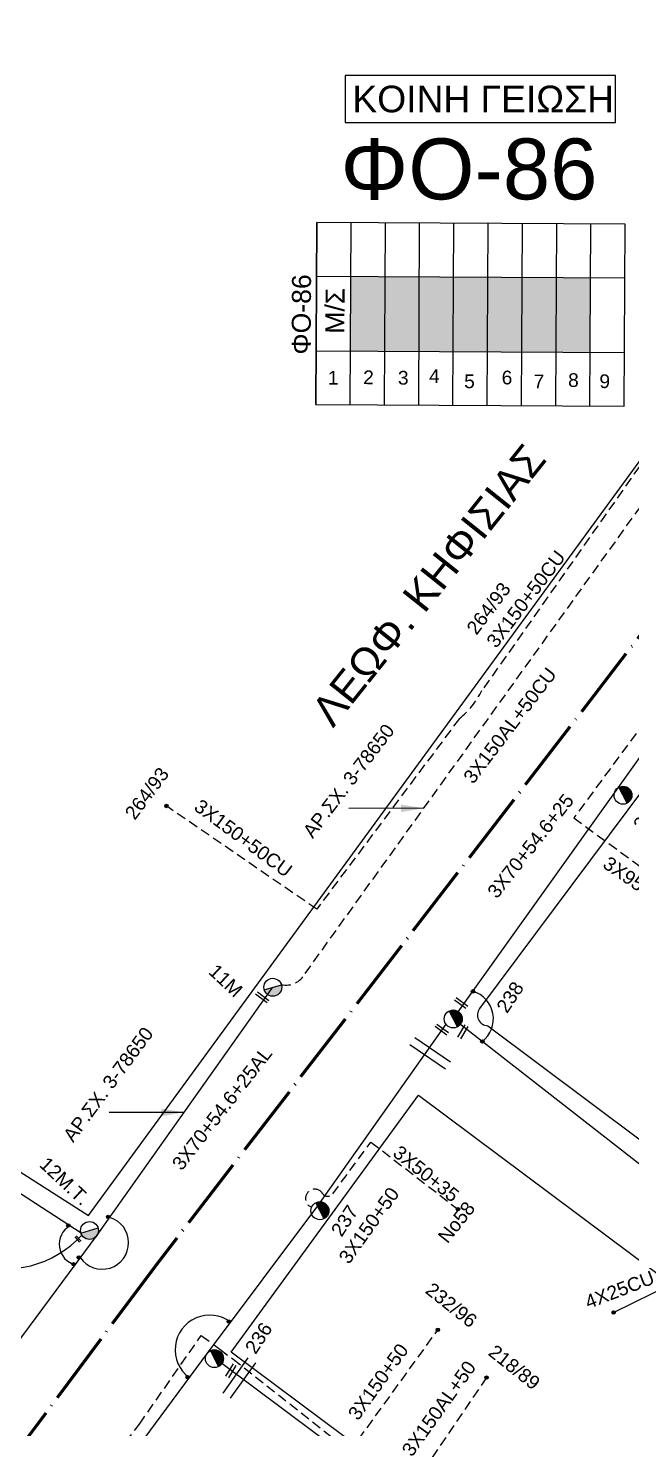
# Model space of a CAD drawing. Header units: millimetres. Extents: x 2999 to 5218, y 1863 to 2903.
# Drawn here: x 4159.1 to 4238.4, y 2118.5 to 2302.5 of the extents above; entities that cross this region are included whole.
import ezdxf
from ezdxf.enums import TextEntityAlignment as Align

# ---------------------------------------------------------------- set-up
doc = ezdxf.new("R2010")
doc.units = ezdxf.units.MM
doc.header["$LTSCALE"] = 0.5
doc.linetypes.add('ACAD_ISO04W100', pattern=[30, 24, -3, 0, -3])
doc.linetypes.add('DASHED', pattern=[19.05, 12.7, -6.35])
for name, color, linetype in [('Άγνωστα', 7, 'Continuous'), ('Ασφαλειοκιβώτια Χ.Τ 9 αναχωρήσεων', 7, 'Continuous'), ('Γέφυρες', 7, 'Continuous'), ('Επιγραφές - Σχήματα', 7, 'Continuous'), ('Καλώδια ΧΤ   3x150+50AL', 7, 'DASHED'), ('Καλώδια ΧΤ   3x150+50CU', 7, 'DASHED'), ('Καλώδια ΧΤ   3x150+70AL', 7, 'DASHED'), ('Καλώδια ΧΤ   3x150AL+50CU', 7, 'DASHED'), ('Καλώδια ΧΤ   4x25CU', 7, 'DASHED'), ('Μηχανική τομή', 7, 'Continuous'), ('Στύλος ΦΜ', 7, 'Continuous'), ('Στύλος ΦΜ @ 1', 7, 'Continuous'), ('Συνδέσεις', 7, 'Continuous'), ('Συνεστραμμένα ΧΤ   3x70+54.6+25 AL', 7, 'SYN_LINE'), ('Τομή', 7, 'Continuous'), ('Υπόβαθρο ΔΕΗ', 7, 'Continuous')]:
    doc.layers.add(name, color=color, linetype=linetype)
doc.styles.add('arial', font='ARIAL.TTF')
doc.styles.get("Standard").update_dxf_attribs({"font": 'ARIAL.TTF'})
doc.linetypes.add('SYN_LINE', pattern='A,0.5,-0.0001,["/\\/\\/\\/",Standard,S=0.1,R=0,X=0,Y=-0.05],-0.25', length=0.7501)
doc.dimstyles.new('ISO-25', dxfattribs={"dimtxt": 2.5, "dimasz": 2.5, "dimexe": 1.25, "dimexo": 0.625, "dimtad": 1, "dimtxsty": 'Standard', "dimcen": 2.5, "dimadec": 0, "dimazin": 0, "dimtfac": 1, "dimtmove": 0, "dimatfit": 3, "dimfxl": 1, "dimarcsym": 0})

# ---------------------------------------------------------------- blocks, each defined once
blk = doc.blocks.new('ΑΣΦΑΛΕΙΟΚΙΒΩΤΙΟ ΥΠΟΣΤΑΘΜΟΥ 9 ΑΝΑΧΩΡΗΣΕΩΝ')
at = {"layer": 'Ασφαλειοκιβώτια Χ.Τ 9 αναχωρήσεων', "ltscale": 40}
for p, q in [((-23.8, 40.36), (24.02, 40.36)), ((-9.72, 40.36), (-9.72, -40.64)), ((9.94, 40.36), (9.94, -40.64)), ((-23.8, 31.36), (24.02, 31.36)), ((-23.8, 22.36), (24.02, 22.36)), ((-23.8, 13.36), (24.02, 13.36)), ((-23.8, 4.36), (24.02, 4.36)), ((-23.8, -4.64), (24.02, -4.64)), ((-23.8, -13.64), (24.02, -13.64)), ((-23.8, -22.64), (24.02, -22.64)), ((-23.8, -31.64), (24.02, -31.64))]:
    blk.add_line(p, q, dxfattribs=at)
at = {"layer": 'Ασφαλειοκιβώτια Χ.Τ 9 αναχωρήσεων'}
blk.add_lwpolyline([(-23.8, -40.64), (24.02, -40.64), (24.02, 40.36), (-23.8, 40.36)], close=True, dxfattribs=at)
for s, p in [('1', (-18.54, 37.25)), ('2', (-18.39, 27.98)), ('3', (-18.45, 18.85)), ('4', (-17.96, 10.67)), ('5', (-19.3, 1.44)), ('6', (-18.25, -8.4)), ('7', (-19.23, -16.79)), ('8', (-18.84, -25.86)), ('9', (-19.09, -34.08))]:
    blk.add_text(s, height=3.6, rotation=270, dxfattribs=at).set_placement(p)
at = {"layer": 'Ασφαλειοκιβώτια Χ.Τ 9 αναχωρήσεων', "ltscale": 40}
for tag, height, p in [('ΟΝΟΜΑ', 5, (-0.16, 44.31)), ('ΚΕΙΜΕΝΟ 1', 2, (17.06, 35.59)), ('ΚΕΙΜΕΝΟ 2', 2, (17.06, 26.88)), ('ΚΕΙΜΕΝΟ 3', 2, (17.06, 17.69)), ('ΚΕΙΜΕΝΟ 4', 2, (17.06, 8.71)), ('ΚΕΙΜΕΝΟ 5', 2, (17.06, -0.13)), ('ΚΕΙΜΕΝΟ 6', 2, (17.06, -9.05)), ('ΚΕΙΜΕΝΟ 7', 2, (17.06, -18.13)), ('ΚΕΙΜΕΝΟ 8', 2, (17.06, -26.85)), ('ΚΕΙΜΕΝΟ 9', 2, (17.06, -35.99)), ('ΣΧ', 2, (-0.1, -42.64))]:
    blk.add_attdef(tag, text='', height=height, dxfattribs=at).set_placement(p, align=Align.MIDDLE_CENTER)
blk = doc.blocks.new('ΜΗΧΑΝΙΚΗ ΤΟΜΗ')
at = {"layer": 'Μηχανική τομή', "ltscale": 40}
for p, q in [((-1.89, 0.78), (1.89, 0.78)), ((1.89, 0), (-1.89, 0))]:
    blk.add_line(p, q, dxfattribs=at)
blk = doc.blocks.new('ΤΟΜΗ')
at = {"layer": 'Τομή', "ltscale": 40}
for p, q in [((-5.68, 0), (5.68, 0)), ((5.68, -2.33), (-5.68, -2.33))]:
    blk.add_line(p, q, dxfattribs=at)
blk = doc.blocks.new('ΥΠΑΡΧΩΝ ΤΣΙΜΕΝΤΕΝΙΟΣ ΣΤΥΛΟΣ')
at = {"layer": 'Στύλος ΦΜ'}
blk.add_hatch(color=7, dxfattribs=at).paths.add_polyline_path([(-1.29, -2.28, 0.574793), (2.62, 0, 0.268822), (1.3, 2.27)])
at = {"layer": 'Στύλος ΦΜ', "color": 7}
blk.add_line((-1.29, -2.28), (1.3, 2.27), dxfattribs=at)
blk.add_circle((0, 0), 2.62, dxfattribs=at)
at = {"layer": 'Στύλος ΦΜ', "flags": 4}
for tag, p in [('ΑΡΙΘΜΟΣ', (-4.68, 8.05)), ('ΤΥΠΟΣ', (-4.91, 3.03))]:
    blk.add_attdef(tag, p, '', height=4, dxfattribs=at)
blk = doc.blocks.new('_ΣΥΝΔΕΣΗ')
at = {"layer": 'Συνδέσεις', "linetype": 'SYN_LINE', "ltscale": 40}
blk.add_hatch(color=256, dxfattribs=at).paths.add_polyline_path([(0.5, -0.01, 1), (-0.5, -0.01, 1)])
at = {"layer": 'Συνδέσεις'}
blk.add_circle((0, -0.01), 0.5, dxfattribs=at)

msp = doc.modelspace()

# ---------------------------------------------------------------- hatches: boundary and pattern name
at = {"layer": 'Ασφαλειοκιβώτια Χ.Τ 9 αναχωρήσεων', "ltscale": 40}
for color, points in [(27, [(4201.45, 2269.93), (4201.4, 2260.11), (4205.9, 2260.08), (4205.95, 2269.91)]), (2, [(4205.95, 2269.91), (4205.9, 2260.08), (4210.4, 2260.06), (4210.45, 2269.89)]), (30, [(4210.45, 2269.89), (4210.4, 2260.06), (4214.9, 2260.04), (4214.95, 2269.86)]), (6, [(4214.95, 2269.86), (4214.9, 2260.04), (4219.4, 2260.01), (4219.45, 2269.84)]), (133, [(4219.45, 2269.84), (4219.4, 2260.01), (4223.9, 2259.99), (4223.95, 2269.82)]), (5, [(4223.95, 2269.82), (4223.9, 2259.99), (4228.4, 2259.97), (4228.45, 2269.79)]), (85, [(4228.45, 2269.79), (4228.4, 2259.97), (4232.9, 2259.94), (4232.95, 2269.77)])]:
    msp.add_hatch(color=color, dxfattribs=at).paths.add_polyline_path(points)

# ---------------------------------------------------------------- linework, layer by layer
at = {"layer": 'Άγνωστα', "color": 30, "linetype": 'DASHED', "ltscale": 0.2}
for points in [[(4243.47, 2215.99), (4230.74, 2198.78)], [(4230.74, 2198.78), (4243.51, 2189.45)], [(4219.29, 2125.26), (4209.21, 2110.47), (4207.48, 2110.9)]]:
    msp.add_lwpolyline(points, dxfattribs=at)
at = {"layer": 'Άγνωστα', "color": 85, "linetype": 'DASHED', "ltscale": 0.2}
msp.add_lwpolyline([(4196.31, 2147.64, -1.271372), (4197.62, 2149.61, 0.559156), (4199.08, 2149.38), (4204.1, 2156.2), (4215.87, 2147.11)], format="xyb", dxfattribs=at)
at = {"layer": 'Άγνωστα', "color": 1, "linetype": 'DASHED', "ltscale": 0.2}
msp.add_lwpolyline([(4147.92, 2084.74), (4173.69, 2119.16), (4181.82, 2130.79), (4184.27, 2129), (4185.95, 2127.7), (4201.35, 2115.59), (4212.88, 2131.53)], dxfattribs=at)
at = {"layer": 'Γέφυρες', "color": 7, "linetype": 'Continuous', "ltscale": 10}
for centre, radius, start, end in [((4216.39, 2172.37), 3.79, 308.1727, 73.0239), ((4168.79, 2142.97), 3.48, 214.8716, 72.9662), ((4165.93, 2142.77), 2.77, 119.5353, 256.14), ((4182.93, 2128.91), 4.55, 53.1621, 233.6035)]:
    msp.add_arc(centre, radius, start, end, dxfattribs=at)
at = {"layer": 'Επιγραφές - Σχήματα', "color": 1, "linetype": 'ACAD_ISO04W100', "lineweight": 60, "ltscale": 0.8}
msp.add_lwpolyline([(5041.82, 2232.51), (4798.19, 2368.57), (4781.43, 2390.55), (4740.07, 2409.38), (4682.54, 2441.8), (4472.55, 2543.03), (4384.7, 2418.33), (4326.09, 2335.44), (4175.84, 2140), (3986.1, 1885.36)], dxfattribs=at)
at = {"layer": 'Επιγραφές - Σχήματα', "color": 190}
msp.add_lwpolyline([(4200.71, 2290.14), (4236.22, 2290.14), (4236.22, 2296.31), (4200.71, 2296.31)], close=True, dxfattribs=at)
at = {"layer": 'Καλώδια ΧΤ   3x150+70AL', "color": 85, "linetype": 'SYN_LINE', "ltscale": 20}
msp.add_lwpolyline([(4213.95, 2171.7), (4197.07, 2147.83), (4182.61, 2128.46), (4165.22, 2104.93)], dxfattribs=at)
at = {"layer": 'Καλώδια ΧΤ   3x150AL+50CU', "color": 5, "linetype": 'DASHED', "ltscale": 0.2}
msp.add_lwpolyline([(4261.58, 2263.57), (4260.44, 2263.13), (4257.6, 2263.23), (4244.1, 2246.68), (4244.1, 2246.68, 0.490779), (4240.45, 2246.51), (4218.67, 2215.5), (4218.67, 2215.5, -0.109888), (4215.72, 2211.83), (4196.98, 2186.79), (4177.23, 2200.35)], format="xyb", dxfattribs=at)
at = {"layer": 'Καλώδια ΧΤ   3x150AL+50CU', "color": 1, "ltscale": 0.2}
msp.add_lwpolyline([(4192.34, 2176.87, 0.33155), (4195.45, 2178.33), (4241.53, 2242.49, 0.355348), (4241.72, 2244.65)], format="xyb", dxfattribs=at)
at = {"layer": 'Καλώδια ΧΤ   4x25CU', "color": 6, "linetype": 'SYN_LINE', "ltscale": 20}
msp.add_lwpolyline([(4235.97, 2133.8), (4243.8, 2137.65)], dxfattribs=at)
at = {"layer": 'Συνεστραμμένα ΧΤ   3x70+54.6+25 AL', "color": 6, "ltscale": 20}
msp.add_lwpolyline([(4244.58, 2149.23), (4214.91, 2172.37), (4246.22, 2216.23), (4273.55, 2254.69)], dxfattribs=at)
at = {"layer": 'Συνεστραμμένα ΧΤ   3x70+54.6+25 AL', "color": 1, "ltscale": 20}
msp.add_lwpolyline([(4166.02, 2144.23), (4103.26, 2185)], dxfattribs=at)
at = {"layer": 'Συνεστραμμένα ΧΤ   3x70+54.6+25 AL', "color": 1, "linetype": 'SYN_LINE', "ltscale": 20}
msp.add_lwpolyline([(4131.7, 2094.96), (4149.32, 2118.6), (4168.15, 2143.98), (4191.21, 2176.53)], dxfattribs=at)
at = {"layer": 'Συνεστραμμένα ΧΤ   3x70+54.6+25 AL', "color": 30, "ltscale": 20}
msp.add_lwpolyline([(4205.32, 2111.58), (4184.53, 2127.1)], dxfattribs=at)
at = {"layer": 'Συνεστραμμένα ΧΤ   3x70+54.6+25 AL', "color": 1, "linetype": 'SYN_LINE', "ltscale": 20}
msp.add_arc((4156.11, 2153.07), 13.53, 250.6577, 317.7595, dxfattribs=at)
at = {"layer": 'Υπόβαθρο ΔΕΗ'}
for points in [[(4041.74, 2274.77), (4055.09, 2216.34), (4111.08, 2182.81), (4119.62, 2176.81), (4166.99, 2146.54), (4270.65, 2288.47), (4340.95, 2384.82)], [(4185.72, 2128.58), (4210.34, 2162.36), (4266.37, 2120.49), (4241.99, 2086.59), (4185.72, 2128.58)]]:
    msp.add_lwpolyline(points, dxfattribs=at)
msp.add_lwpolyline([(4240.3, 2203.13), (4218.37, 2173.73, 0.606491), (4219.45, 2171.48), (4253.04, 2146.33), (4273.9, 2130.5), (4296.1, 2161.91), (4240.3, 2203.13)], format="xyb", dxfattribs=at)

# ---------------------------------------------------------------- block references
at = {"layer": 'Ασφαλειοκιβώτια Χ.Τ 9 αναχωρήσεων', "xscale": 0.4999999999999998, "yscale": 0.4999999999999998, "zscale": 0.4999999999999998, "rotation": 89.70135055606067}
msp.add_blockref('ΑΣΦΑΛΕΙΟΚΙΒΩΤΙΟ ΥΠΟΣΤΑΘΜΟΥ 9 ΑΝΑΧΩΡΗΣΕΩΝ', (4217.11, 2264.88), dxfattribs=at).add_auto_attribs({'ΟΝΟΜΑ': 'ΦΟ-86'})
at = {"layer": 'Μηχανική τομή'}
for p, xscale, yscale, zscale, rotation in [((4189.71, 2175.06), 0.4999999999999994, 0.4999999999999994, 0.4999999999999994, 323.4536695641671), ((4215.82, 2174.29), 0.4999999999999994, 0.4999999999999994, 0.4999999999999994, 323.4536695641671), ((4213.3, 2170.82), 0.4999999999999994, 0.4999999999999994, 0.4999999999999994, 323.4536695641671), ((4216.33, 2170.57), 0.4999999999999994, 0.4999999999999994, 0.4999999999999994, 58.8348111286886), ((4165.56, 2143.39), 0.2500000000001927, 0.2500000000001927, 0.2500000000001927, 311.8127874678797), ((4185.88, 2126.05), 0.4999999999999994, 0.4999999999999994, 0.4999999999999994, 58.8348111286886)]:
    msp.add_blockref('ΜΗΧΑΝΙΚΗ ΤΟΜΗ', p, dxfattribs=dict(at, xscale=xscale, yscale=yscale, zscale=zscale, rotation=rotation))
at = {"layer": 'Στύλος ΦΜ @ 1', "ltscale": 40}
ref = msp.add_blockref('ΥΠΑΡΧΩΝ ΤΣΙΜΕΝΤΕΝΙΟΣ ΣΤΥΛΟΣ', (4237.2, 2201.76), dxfattribs=dict(at, xscale=0.4499999999998184, yscale=0.4499999999998184, zscale=0.4499999999998184, rotation=56.80099436645325))
ref.add_attrib('ΤΥΠΟΣ', '239', (4239.92, 2196.97), dxfattribs={"layer": 'Στύλος ΦΜ', "height": 1.8, "rotation": 56.801, "flags": 4})
ref = msp.add_blockref('ΥΠΑΡΧΩΝ ΤΣΙΜΕΝΤΕΝΙΟΣ ΣΤΥΛΟΣ', (4191.21, 2176.53), dxfattribs=dict(at, xscale=0.4499999999998184, yscale=0.4499999999998184, zscale=0.4499999999998184, rotation=316.6862388002984))
ref.add_attrib('ΤΥΠΟΣ', '11M', (4182.64, 2178.43), dxfattribs={"layer": 'Στύλος ΦΜ', "height": 1.8, "rotation": 316.6862, "flags": 4})
ref = msp.add_blockref('ΥΠΑΡΧΩΝ ΤΣΙΜΕΝΤΕΝΙΟΣ ΣΤΥΛΟΣ', (4214.91, 2172.37), dxfattribs=dict(at, xscale=0.4499999999998184, yscale=0.4499999999998184, zscale=0.4499999999998184, rotation=56.80099436645325))
ref.add_attrib('ΤΥΠΟΣ', '238', (4221.97, 2172.99), dxfattribs={"layer": 'Στύλος ΦΜ', "height": 1.8, "rotation": 56.801, "flags": 4})
ref = msp.add_blockref('ΥΠΑΡΧΩΝ ΤΣΙΜΕΝΤΕΝΙΟΣ ΣΤΥΛΟΣ', (4167.14, 2144.58), dxfattribs=dict(at, xscale=0.4499999999998184, yscale=0.4499999999998184, zscale=0.4499999999998184, rotation=316.6862388002984))
ref.add_attrib('ΤΥΠΟΣ', '12M.T.', (4160.43, 2153.09), dxfattribs={"layer": 'Στύλος ΦΜ', "height": 1.8, "rotation": 316.6862, "flags": 4})
ref = msp.add_blockref('ΥΠΑΡΧΩΝ ΤΣΙΜΕΝΤΕΝΙΟΣ ΣΤΥΛΟΣ', (4197.4, 2147.18), dxfattribs=dict(at, xscale=0.4499999999998184, yscale=0.4499999999998184, zscale=0.4499999999998184, rotation=56.80099436645325))
ref.add_attrib('ΤΥΠΟΣ', '237', (4200.24, 2143.62), dxfattribs={"layer": 'Στύλος ΦΜ', "height": 1.8, "rotation": 56.801, "flags": 4})
ref = msp.add_blockref('ΥΠΑΡΧΩΝ ΤΣΙΜΕΝΤΕΝΙΟΣ ΣΤΥΛΟΣ', (4183.54, 2127.75), dxfattribs=dict(at, xscale=0.4499999999998184, yscale=0.4499999999998184, zscale=0.4499999999998184, rotation=56.80099436645325))
ref.add_attrib('ΤΥΠΟΣ', '236', (4188.95, 2128.21), dxfattribs={"layer": 'Στύλος ΦΜ', "height": 1.8, "rotation": 56.801, "flags": 4})
at = {"layer": 'Συνδέσεις', "xscale": 0.4500000000002728, "yscale": 0.4500000000002728, "zscale": 0.4500000000002728}
for p in [(4177.24, 2200.35), (4217.5, 2176), (4218.73, 2169.4), (4169.59, 2146.37), (4215.53, 2147.37), (4164.35, 2145.24), (4165.05, 2140.15), (4165.72, 2141.05), (4235.97, 2133.81), (4185.44, 2132.62), (4212.88, 2131.54), (4180.02, 2125.32), (4219.29, 2125.26)]:
    msp.add_blockref('_ΣΥΝΔΕΣΗ', p, dxfattribs=at)
at = {"layer": 'Τομή'}
for p, xscale, yscale, zscale, rotation in [((4212.21, 2168.33), 0.4999999999999999, 0.4999999999999999, 0.4999999999999999, 325.8369409226015), ((4186.33, 2125.54), 0.4999999999999998, 0.4999999999999998, 0.4999999999999998, 54.48521334844997)]:
    msp.add_blockref('ΤΟΜΗ', p, dxfattribs=dict(at, xscale=xscale, yscale=yscale, zscale=zscale, rotation=rotation))

# ---------------------------------------------------------------- texts
at = {"ltscale": 40, "insert": (4200.09, 2288.03), "char_height": 4, "width": 17.8089, "attachment_point": 1, "style": 'arial'}
msp.add_mtext('{\\H2x;ΦO-86}', dxfattribs=at)
at = {"layer": 'Άγνωστα', "ltscale": 40, "char_height": 1.8, "width": 17.1868, "attachment_point": 1, "style": 'arial'}
for s, insert, rotation in [('264/93', (4216.52, 2223.77), 53.124), ('264/93', (4171.64, 2199.47), 53.124), ('\\pt1.8;3X95+50', (4235.43, 2193.85), 325.1601), ('3X50+35', (4207.95, 2155.9), 321.4902), ('3X150+50', (4199.74, 2141.09), 54.3381), ('Νο58', (4212.75, 2143.88), 51.4902), ('232/96', (4212.22, 2137.89), 321.4902), ('3X150+50', (4200.95, 2120.56), 54.3381), ('218/89', (4220.49, 2129.72), 321.4902), ('3X150AL+50', (4208.02, 2115.79), 54.3381)]:
    msp.add_mtext(s, dxfattribs=dict(at, insert=insert, rotation=rotation))
at = {"layer": 'Επιγραφές - Σχήματα', "color": 190, "insert": (4201.66, 2294.97), "char_height": 3.5, "width": 35.1311, "attachment_point": 1}
msp.add_mtext('KOINH ΓΕΙΩΣΗ', dxfattribs=at)
at = {"layer": 'Επιγραφές - Σχήματα', "insert": (4198.11, 2262.39), "char_height": 2.5, "width": 3.2229, "attachment_point": 1, "rotation": 89.7014}
msp.add_mtext('Μ/Σ', dxfattribs=at)
at = {"layer": 'Επιγραφές - Σχήματα', "insert": (4196, 2212.99), "char_height": 4, "width": 90.8081, "attachment_point": 1, "rotation": 51.4001, "style": 'arial'}
msp.add_mtext('ΛΕΩΦ. ΚΗΦΙΣΙΑΣ', dxfattribs=at)
at = {"layer": 'Επιγραφές - Σχήματα', "color": 7, "linetype": 'Continuous', "ltscale": 20, "insert": (4232, 2135.93), "char_height": 1.8, "attachment_point": 1, "rotation": 21.1521}
msp.add_mtext_dynamic_manual_height_columns('4X25CU', width=10.2268, gutter_width=12.5, heights=[0], dxfattribs=at)
at = {"layer": 'Καλώδια ΧΤ   3x150+50AL', "ltscale": 0.2, "char_height": 1.8, "attachment_point": 1, "style": 'arial'}
for s, insert, width, rotation in [('3X150AL+50CU', (4216.1, 2204.22), 17.1868, 52.6803), ('ΑΡ.ΣΧ. 3-78650', (4195.02, 2197.08), 26.5198, 52.6803), ('ΑΡ.ΣΧ. 3-78650', (4163.54, 2157.11), 26.5198, 53.5278)]:
    msp.add_mtext(s, dxfattribs=dict(at, insert=insert, width=width, rotation=rotation))
at = {"layer": 'Καλώδια ΧΤ   3x150+50CU', "ltscale": 0.2, "char_height": 1.8, "width": 17.1868, "attachment_point": 1, "style": 'arial'}
for insert, rotation in [((4219.13, 2222.06), 52.6803), ((4181.8, 2201.37), 323.3434)]:
    msp.add_mtext('3X150+50CU', dxfattribs=dict(at, insert=insert, rotation=rotation))
at = {"layer": 'Συνεστραμμένα ΧΤ   3x70+54.6+25 AL', "ltscale": 40, "insert": (4219.24, 2189.19), "char_height": 1.8, "width": 17.1868, "attachment_point": 1, "rotation": 51.7177, "style": 'arial'}
msp.add_mtext('3X70+54.6+25', dxfattribs=at)
at = {"layer": 'Συνεστραμμένα ΧΤ   3x70+54.6+25 AL', "ltscale": 20, "insert": (4177.83, 2153.44), "char_height": 1.8, "width": 17.1868, "attachment_point": 1, "rotation": 52.218, "style": 'arial'}
msp.add_mtext('3X70+54.6+25AL', dxfattribs=at)

# ---------------------------------------------------------------- leaders
at = {"layer": 'Επιγραφές - Σχήματα', "ltscale": 40}
for points in [[(4211.05, 2200.04), (4201.19, 2200.01)], [(4179.58, 2160.1), (4169.73, 2160.07)]]:
    msp.add_leader(points, dimstyle='ISO-25', override={"dimasz": 3, "dimtad": 0}, dxfattribs=at)

doc.saveas('drawing.dxf')
